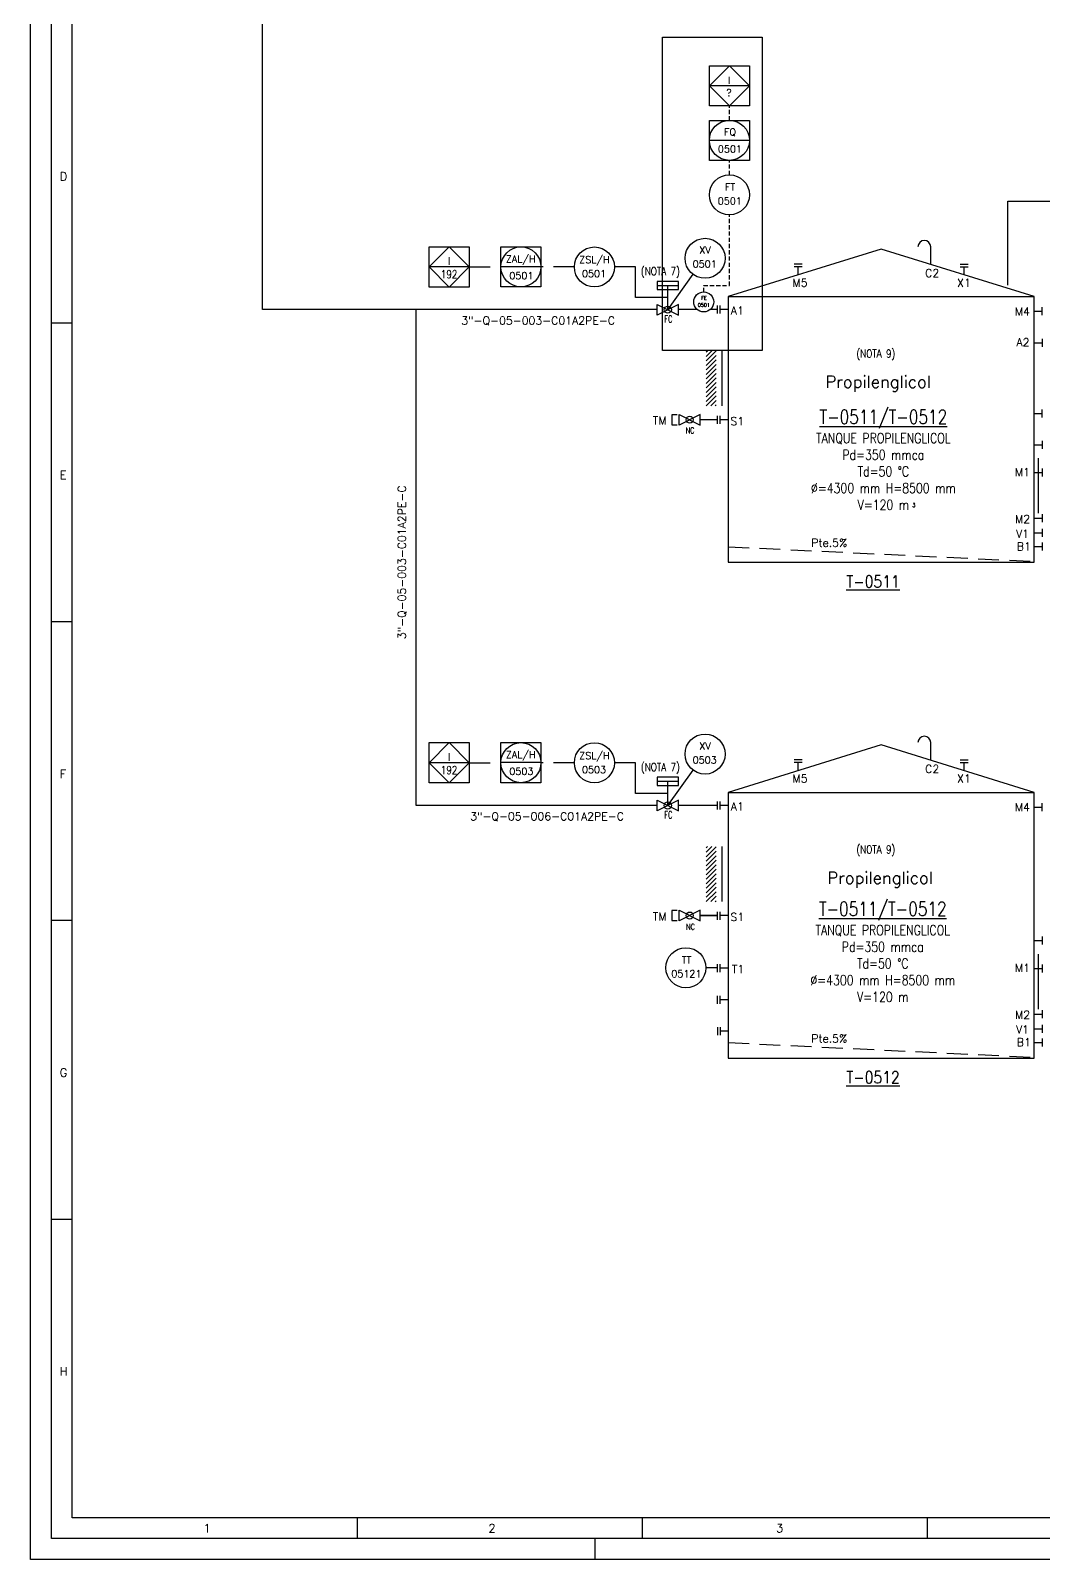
# Model space of a CAD drawing. Header units: millimetres. Extents: x 559 to 3993, y 623 to 920.
# Drawn here: x 2617.3 to 2738.8, y 622.9 to 806.3 of the extents above; entities that cross this region are included whole.
import ezdxf
from ezdxf.enums import TextEntityAlignment as Align

# ---------------------------------------------------------------- set-up
doc = ezdxf.new("R2010")
doc.units = ezdxf.units.MM
doc.linetypes.add('TRAZOS', pattern=[0.75, 0.5, -0.25])
for name, color, linetype in [('CAJETIN', 1, 'Continuous'), ('EQUIPOS', 5, 'Continuous'), ('EQUIPOS 02', 1, 'Continuous'), ('FORMATO', 7, 'Continuous'), ('INSTRUMENTOS', 1, 'Continuous'), ('TEX', 7, 'Continuous'), ('TEXTO-INSTRUMENTACION', 7, 'Continuous'), ('TEXTO-VALVULAS Y ACCESORIOS', 7, 'Continuous'), ('TUBERIA', 5, 'Continuous'), ('TUBERÍA2', 1, 'TRAZOS'), ('VALVULAS Y ACCESORIOS', 1, 'Continuous')]:
    doc.layers.add(name, color=color, linetype=linetype)
doc.layers.add('TUBERÍA3', color=1, linetype='Continuous', true_color=0xff0000)
doc.styles.add('PY', font='ROMANS.shx')
doc.styles.add('PY1', font='ROMANS.shx', dxfattribs={"width": 0.8})
doc.styles.add('PY3', font='ROMANS.shx', dxfattribs={"width": 0.6})
doc.styles.add('TXT', font='txt')
doc.linetypes.add('SEÑAL_MECANICA2', pattern='A,4.411183,["o",PY,S=4.130212,R=360,X=0,Y=-1.374288],0.588817,-0.374158,["",PY,S=2,R=360,X=0,Y=-0.688262],-2.183682', length=7.55784)

# ---------------------------------------------------------------- blocks, each defined once
blk = doc.blocks.new('VALV GLOB-V')
at = {"layer": 'INSTRUMENTOS', "color": 1, "flags": 128}
blk.add_lwpolyline([(5.7, -1.43), (5.7, 1.43), (0, -1.43), (0, 1.43)], close=True, dxfattribs=at)
at = {"layer": 'INSTRUMENTOS', "color": 1}
blk.add_circle((2.85, 0), 0.95, dxfattribs=at)
at = {"layer": 'INSTRUMENTOS', "color": 7, "linetype": 'SEÑAL_MECANICA2', "style": 'PY'}
blk.add_attdef('REF.', text='', height=2, dxfattribs=at).set_placement((3, -3.37), align=Align.MIDDLE)
blk = doc.blocks.new('SEÑAL CIR')
at = {"color": 1}
blk.add_circle((0, 5.7), 5.7, dxfattribs=at)
at = {"layer": 'INSTRUMENTOS', "linetype": 'Continuous', "style": 'PY', "flags": 4}
for p in [(0.18, 6.94), (0.13, 2.95)]:
    blk.add_attdef('---', text='', height=2, dxfattribs=at).set_placement(p, align=Align.CENTER)
blk = doc.blocks.new('SEÑAL CIRCU MARCO')
at = {"color": 1, "linetype": 'Continuous', "ltscale": 0.5}
blk.add_line((5.7, 5.7), (-5.7, 5.7), dxfattribs=at)
at = {"color": 1, "flags": 128}
blk.add_lwpolyline([(5.7, 0), (-5.7, 0), (-5.7, 11.4), (5.7, 11.4)], close=True, dxfattribs=at)
at = {"color": 1}
blk.add_circle((0, 5.7), 5.7, dxfattribs=at)
at = {"style": 'PY'}
for tag, p in [('XXX', (0.18, 7.98)), ('YYY', (0.13, 3.24))]:
    blk.add_attdef(tag, text='', height=2, dxfattribs=at).set_placement(p, align=Align.MIDDLE)
blk = doc.blocks.new('SECUENCIA PROGRAMADA EN SISTEMA DE CONTROL PLC')
at = {"layer": 'INSTRUMENTOS'}
blk.add_line((-5, 5), (5, 5), dxfattribs=at)
at = {"layer": 'INSTRUMENTOS', "flags": 128}
for points in [[(0, 0), (-5, 5), (0, 10), (5, 5)], [(-5, 0), (5, 0), (5, 10), (-5, 10)]]:
    blk.add_lwpolyline(points, close=True, dxfattribs=at)
at = {"layer": 'TEXTO-INSTRUMENTACION', "linetype": 'Continuous', "style": 'PY1', "width": 0.8}
for tag, p in [('XXX', (0.01, 6.43)), ('YYY', (0.01, 3.17))]:
    blk.add_attdef(tag, text='', height=2, dxfattribs=at).set_placement(p, align=Align.MIDDLE_CENTER)
blk = doc.blocks.new('MARCO-A1')
at = {"layer": 'FORMATO', "color": 5}
for p, q in [((5, 297), (10, 297)), ((5, 225.25), (10, 225.25)), ((5, 153.5), (10, 153.5)), ((5, 81.75), (10, 81.75)), ((78.42, 10), (78.42, 5)), ((146.83, 10), (146.83, 5)), ((215.25, 10), (215.25, 5))]:
    blk.add_line(p, q, dxfattribs=at)
at = {"layer": 'FORMATO', "color": 1, "linetype": 'Continuous'}
blk.add_line((135.5, 5), (135.5, 0), dxfattribs=at)
at = {"layer": 'FORMATO', "color": 1}
blk.add_lwpolyline([(0, 594), (841, 594), (841, 0), (0, 0)], close=True, dxfattribs=at)
at = {"layer": 'FORMATO', "color": 5}
blk.add_lwpolyline([(5, 589), (836, 589), (836, 5), (5, 5)], close=True, dxfattribs=at)
at = {"layer": 'FORMATO', "color": 8, "linetype": 'Continuous'}
blk.add_lwpolyline([(10, 584), (831, 584), (831, 10), (10, 10)], close=True, dxfattribs=at)
at = {"layer": 'FORMATO', "color": 1, "style": 'PY'}
for s, p in [('D', (7, 331.17)), ('E', (7, 259.42)), ('F', (7, 187.67)), ('G', (7, 115.92)), ('H', (7, 44.17)), ('1', (41.52, 6.5)), ('2', (109.93, 6.5)), ('3', (178.99, 6.5))]:
    blk.add_text(s, height=2, dxfattribs=at).set_placement(p)

msp = doc.modelspace()

# ---------------------------------------------------------------- hatches: boundary and pattern name
at = {"layer": 'EQUIPOS'}
h = msp.add_hatch(dxfattribs=at)
h.set_pattern_fill('ANSI31', color=4, scale=0.12, style=0)
h.set_pattern_definition([(45, (2106.81565, 1147.10876), (-0.26940768, 0.26940768), [])])
h.paths.add_polyline_path([(2698.37, 761.26), (2699.57, 761.26), (2699.57, 767.86), (2698.37, 767.86)])
h = msp.add_hatch(dxfattribs=at)
h.set_pattern_fill('ANSI31', color=4, scale=0.12, style=0)
h.set_pattern_definition([(45, (2106.81565, 1087.6386), (-0.26940768, 0.26940768), [])])
h.paths.add_polyline_path([(2698.37, 701.79), (2699.57, 701.79), (2699.57, 708.39), (2698.37, 708.39)])

# ---------------------------------------------------------------- linework, layer by layer
at = {"color": 1, "linetype": 'Continuous', "ltscale": 0.5}
msp.add_line((2703.55, 799.64), (2698.75, 799.64), dxfattribs=at)
at = {"color": 1}
for p, q in [((2689.88, 777.92), (2687.36, 777.92)), ((2689.88, 774.24), (2689.88, 777.92)), ((2693.76, 772.79), (2696.79, 777.04)), ((2693.76, 774.24), (2689.88, 774.24)), ((2699.74, 759.57), (2697.63, 759.57)), ((2699.77, 759.59), (2697.66, 759.59)), ((2689.88, 718.45), (2687.36, 718.45)), ((2689.88, 714.77), (2689.88, 718.45)), ((2693.76, 713.32), (2696.79, 717.57)), ((2693.76, 714.77), (2689.88, 714.77)), ((2699.74, 700.1), (2697.63, 700.1)), ((2699.77, 700.12), (2697.66, 700.12)), ((2698.3, 693.87), (2699.74, 693.87))]:
    msp.add_line(p, q, dxfattribs=at)
at = {"color": 2}
msp.add_lwpolyline([(2693.11, 805.5), (2705.08, 805.5), (2705.08, 767.89), (2693.11, 767.89)], close=True, dxfattribs=at)
at = {"color": 1, "flags": 128}
msp.add_lwpolyline([(2703.55, 797.24), (2698.75, 797.24), (2698.75, 802.04), (2703.55, 802.04)], close=True, dxfattribs=at)
at = {"color": 1}
msp.add_lwpolyline([(2701.15, 802.04), (2703.55, 799.64), (2701.15, 797.24), (2698.75, 799.64), (2701.15, 802.04)], dxfattribs=at)
at = {"color": 1, "flags": 128}
for points in [[(2694.88, 760.19), (2694.25, 760.19), (2694.25, 758.99), (2694.88, 758.99)], [(2694.88, 700.72), (2694.25, 700.72), (2694.25, 699.52), (2694.88, 699.52)]]:
    msp.add_lwpolyline(points, dxfattribs=at)
at = {"layer": 'CAJETIN', "color": 1, "linetype": 'TRAZOS', "ltscale": 5}
for p, q in [((2669.95, 777.92), (2673.75, 777.92)), ((2682.56, 777.92), (2678.55, 777.92)), ((2701.01, 744.36), (2737.69, 742.59)), ((2669.95, 718.45), (2673.75, 718.45)), ((2682.56, 718.45), (2678.55, 718.45)), ((2701.01, 684.89), (2737.69, 683.12))]:
    msp.add_line(p, q, dxfattribs=at)
at = {"layer": 'EQUIPOS'}
for p, q in [((2719.35, 780.07), (2701.01, 774.37)), ((2737.69, 774.37), (2719.35, 780.07)), ((2701.01, 774.37), (2701.01, 742.49)), ((2737.69, 744.37), (2737.69, 774.37)), ((2737.69, 742.49), (2737.69, 744.37)), ((2701.01, 742.49), (2737.69, 742.49)), ((2719.35, 720.6), (2701.01, 714.9)), ((2737.69, 714.9), (2719.35, 720.6)), ((2701.01, 714.9), (2701.01, 683.02)), ((2737.69, 684.9), (2737.69, 714.9)), ((2737.69, 683.02), (2737.69, 684.9)), ((2701.01, 683.02), (2737.69, 683.02))]:
    msp.add_line(p, q, dxfattribs=at)
at = {"layer": 'EQUIPOS', "color": 4}
for p, q in [((2700.29, 761.26), (2700.29, 767.86)), ((2738.22, 748.37), (2738.22, 754.97)), ((2700.29, 701.79), (2700.29, 708.39)), ((2738.22, 688.9), (2738.22, 695.5))]:
    msp.add_line(p, q, dxfattribs=at)
at = {"layer": 'EQUIPOS'}
msp.add_lwpolyline([(2734.52, 775.75), (2734.52, 785.8), (2786.76, 785.8), (2786.76, 744.37)], dxfattribs=at)
at = {"layer": 'EQUIPOS', "linetype": 'Continuous', "flags": 128}
for points in [[(2725.29, 778.22), (2725.29, 780.33, 1), (2723.76, 780.33, -1)], [(2725.29, 718.75), (2725.29, 720.86, 1), (2723.76, 720.86, -1)]]:
    msp.add_lwpolyline(points, format="xyb", dxfattribs=at)
at = {"layer": 'EQUIPOS 02', "color": 5}
for p, q in [((2701.01, 774.37), (2737.69, 774.37)), ((2701.01, 714.9), (2737.69, 714.9))]:
    msp.add_line(p, q, dxfattribs=at)
at = {"layer": 'TUBERIA', "linetype": 'Continuous'}
for p, q in [((2709.41, 776.98), (2709.41, 777.93)), ((2729.29, 776.98), (2729.29, 777.93)), ((2701.01, 772.8), (2700.06, 772.8)), ((2737.69, 772.61), (2738.64, 772.61)), ((2737.69, 768.83), (2738.64, 768.83)), ((2701.04, 759.59), (2700.09, 759.59)), ((2737.69, 760.36), (2738.64, 760.36)), ((2737.69, 756.58), (2738.64, 756.58)), ((2737.69, 753.25), (2738.64, 753.25)), ((2737.69, 747.78), (2738.64, 747.78)), ((2737.69, 746.02), (2738.64, 746.02)), ((2737.69, 744.37), (2738.64, 744.37)), ((2737.69, 744.37), (2738.64, 744.37)), ((2709.41, 717.51), (2709.41, 718.46)), ((2729.29, 717.51), (2729.29, 718.46)), ((2701.01, 713.33), (2700.06, 713.33)), ((2737.69, 713.14), (2738.64, 713.14)), ((2701.04, 700.12), (2700.09, 700.12)), ((2737.69, 697.11), (2738.64, 697.11)), ((2701.01, 693.79), (2700.06, 693.79)), ((2737.69, 693.78), (2738.64, 693.78)), ((2701.01, 690.03), (2700.06, 690.03)), ((2737.69, 688.31), (2738.64, 688.31)), ((2701.01, 686.25), (2700.06, 686.25)), ((2737.69, 686.55), (2738.64, 686.55)), ((2737.69, 684.9), (2738.64, 684.9)), ((2737.69, 684.9), (2738.64, 684.9))]:
    msp.add_line(p, q, dxfattribs=at)
at = {"layer": 'TUBERIA', "color": 5, "linetype": 'Continuous'}
for p, q in [((2692.48, 772.8), (2645.17, 772.8)), ((2697.3, 772.8), (2695.04, 772.8)), ((2699.74, 772.8), (2698.84, 772.8)), ((2692.48, 713.33), (2663.57, 713.33)), ((2698.84, 713.33), (2695.04, 713.33)), ((2699.74, 713.33), (2698.84, 713.33))]:
    msp.add_line(p, q, dxfattribs=at)
for points in [[(2645.17, 772.8), (2645.17, 813.98), (2879.8, 813.98), (2879.8, 849.7)], [(2663.57, 713.33), (2663.57, 772.8)]]:
    msp.add_lwpolyline(points, dxfattribs=at)
at = {"layer": 'TUBERÍA2'}
for points in [[(2701.15, 795.5), (2701.15, 797.24)], [(2701.15, 788.96), (2701.15, 790.7)], [(2701.15, 775.68), (2701.15, 784.17)], [(2698.07, 774.92), (2698.07, 775.68), (2701.15, 775.68)]]:
    msp.add_lwpolyline(points, dxfattribs=at)
at = {"layer": 'TUBERÍA3'}
msp.add_circle((2701.15, 793.1), 2.4, dxfattribs=at)
at = {"layer": 'VALVULAS Y ACCESORIOS', "ltscale": 0.1}
for p, q in [((2709.89, 778.25), (2708.93, 778.25)), ((2709.89, 777.93), (2708.93, 777.93)), ((2728.81, 778.25), (2729.77, 778.25)), ((2728.81, 777.93), (2729.77, 777.93)), ((2699.74, 772.32), (2699.74, 773.28)), ((2700.06, 772.32), (2700.06, 773.28)), ((2738.64, 772.13), (2738.64, 773.09)), ((2738.64, 769.31), (2738.64, 768.35)), ((2699.74, 759.09), (2699.74, 760.05)), ((2700.06, 759.09), (2700.06, 760.05)), ((2738.64, 759.88), (2738.64, 760.84)), ((2738.64, 757.06), (2738.64, 756.1)), ((2738.64, 753.73), (2738.64, 752.77)), ((2738.64, 748.26), (2738.64, 747.3)), ((2738.64, 746.5), (2738.64, 745.54)), ((2738.64, 744.85), (2738.64, 743.89)), ((2709.89, 718.78), (2708.93, 718.78)), ((2709.89, 718.46), (2708.93, 718.46)), ((2728.81, 718.78), (2729.77, 718.78)), ((2728.81, 718.46), (2729.77, 718.46)), ((2699.74, 712.85), (2699.74, 713.81)), ((2700.06, 712.85), (2700.06, 713.81)), ((2738.64, 712.66), (2738.64, 713.62)), ((2699.74, 699.62), (2699.74, 700.58)), ((2700.06, 699.62), (2700.06, 700.58)), ((2738.64, 697.59), (2738.64, 696.63)), ((2699.74, 693.31), (2699.74, 694.27)), ((2700.06, 693.31), (2700.06, 694.27)), ((2738.64, 694.26), (2738.64, 693.3)), ((2699.74, 689.55), (2699.74, 690.51)), ((2700.06, 689.55), (2700.06, 690.51)), ((2738.64, 688.79), (2738.64, 687.83)), ((2699.74, 686.73), (2699.74, 685.77)), ((2700.06, 686.73), (2700.06, 685.77)), ((2738.64, 687.03), (2738.64, 686.07)), ((2738.64, 685.38), (2738.64, 684.42))]:
    msp.add_line(p, q, dxfattribs=at)
at = {"layer": 'VALVULAS Y ACCESORIOS'}
for p, q in [((2692.48, 775.69), (2695.04, 775.69)), ((2693.76, 772.79), (2693.76, 775.69)), ((2692.48, 716.22), (2695.04, 716.22)), ((2693.76, 713.32), (2693.76, 716.22))]:
    msp.add_line(p, q, dxfattribs=at)
at = {"layer": 'VALVULAS Y ACCESORIOS', "flags": 128}
for points in [[(2692.48, 776.17), (2692.48, 775.21), (2695.04, 775.21), (2695.04, 776.17)], [(2692.48, 772.15), (2692.48, 773.43), (2695.04, 772.15), (2695.04, 773.43)], [(2692.48, 716.7), (2692.48, 715.74), (2695.04, 715.74), (2695.04, 716.7)], [(2692.48, 712.68), (2692.48, 713.96), (2695.04, 712.68), (2695.04, 713.96)]]:
    msp.add_lwpolyline(points, close=True, dxfattribs=at)

# ---------------------------------------------------------------- block references
at = {"xscale": 0.499409123998651, "yscale": 0.499409123998651, "zscale": 0.499409123998651}
msp.add_blockref('MARCO-A1', (2617.35, 622.89), dxfattribs=at)
at = {"xscale": 0.4210080000000198, "yscale": 0.4210080000000198, "zscale": 0.4210080000000198}
msp.add_blockref('SEÑAL CIRCU MARCO', (2701.15, 790.7), dxfattribs=at).add_auto_attribs({'XXX': 'FQ', 'YYY': '0501'})
at = {"linetype": 'Continuous'}
ref = msp.add_blockref('SEÑAL CIR', (2701.15, 784.17), dxfattribs=dict(at, xscale=0.4210079999999652, yscale=0.4210079999999652, zscale=0.4210079999999652))
ref.add_attrib('---', 'FT', dxfattribs={"layer": 'INSTRUMENTOS', "color": 7, "linetype": 'Continuous', "height": 0.842, "style": 'PY'}).set_placement((2701.22, 787.09), align=Align.CENTER)
ref.add_attrib('---', '0501', dxfattribs={"layer": 'INSTRUMENTOS', "color": 7, "linetype": 'Continuous', "height": 0.842, "style": 'PY'}).set_placement((2701.2, 785.41), align=Align.CENTER)
ref = msp.add_blockref('SEÑAL CIR', (2698.23, 776.56), dxfattribs=dict(at, xscale=0.4210079999999652, yscale=0.4210079999999652, zscale=0.4210079999999652))
ref.add_attrib('---', 'XV', dxfattribs={"layer": 'INSTRUMENTOS', "color": 7, "linetype": 'Continuous', "height": 0.842, "style": 'PY'}).set_placement((2698.23, 779.52), align=Align.CENTER)
ref.add_attrib('---', '0501', dxfattribs={"layer": 'INSTRUMENTOS', "color": 7, "linetype": 'Continuous', "height": 0.842, "style": 'PY'}).set_placement((2698.19, 777.84), align=Align.CENTER)
ref = msp.add_blockref('SECUENCIA PROGRAMADA EN SISTEMA DE CONTROL PLC', (2667.54, 775.51), dxfattribs=dict(xscale=-0.4826744018981117, yscale=0.4826744018982209, zscale=0.482674401898227))
ref.add_attrib('XXX', 'I', dxfattribs={"layer": 'TEXTO-INSTRUMENTACION', "linetype": 'Continuous', "height": 0.965, "style": 'TXT'}).set_placement((2667.53, 778.62), align=Align.MIDDLE_CENTER)
ref.add_attrib('YYY', '192', dxfattribs={"layer": 'TEXTO-INSTRUMENTACION', "linetype": 'Continuous', "height": 0.965, "style": 'PY1', "width": 0.8}).set_placement((2667.53, 777.04), align=Align.MIDDLE_CENTER)
ref = msp.add_blockref('SEÑAL CIRCU MARCO', (2676.15, 775.53), dxfattribs=dict(xscale=0.4210079999999652, yscale=0.4210079999999652, zscale=0.4210079999999652))
ref.add_attrib('XXX', 'ZAL/H', dxfattribs={"height": 0.842, "style": 'PY'}).set_placement((2676.12, 778.83), align=Align.MIDDLE)
ref.add_attrib('YYY', '0501', dxfattribs={"height": 0.842, "style": 'PY'}).set_placement((2676.21, 776.89), align=Align.MIDDLE)
ref = msp.add_blockref('SEÑAL CIR', (2684.96, 775.52), dxfattribs=dict(at, xscale=0.4210079999999652, yscale=0.4210079999999652, zscale=0.4210079999999652))
ref.add_attrib('---', 'ZSL/H', dxfattribs={"layer": 'INSTRUMENTOS', "color": 7, "linetype": 'Continuous', "height": 0.842, "style": 'PY'}).set_placement((2684.96, 778.36), align=Align.CENTER)
ref.add_attrib('---', '0501', dxfattribs={"layer": 'INSTRUMENTOS', "color": 7, "linetype": 'Continuous', "height": 0.842, "style": 'PY'}).set_placement((2684.92, 776.68), align=Align.CENTER)
ref = msp.add_blockref('SEÑAL CIR', (2698.07, 772.52), dxfattribs=dict(at, xscale=0.2105039999999826, yscale=0.2105039999999826, zscale=0.2105039999999826))
ref.add_attrib('---', 'FE', dxfattribs={"layer": 'INSTRUMENTOS', "color": 7, "linetype": 'Continuous', "height": 0.421, "style": 'PY'}).set_placement((2698.11, 773.98), align=Align.CENTER)
ref.add_attrib('---', '0501', dxfattribs={"layer": 'INSTRUMENTOS', "color": 7, "linetype": 'Continuous', "height": 0.421, "style": 'PY'}).set_placement((2698.09, 773.14), align=Align.CENTER)
ref = msp.add_blockref('VALV GLOB-V', (2692.48, 772.79), dxfattribs=dict(at, xscale=0.4491230315786743, yscale=0.4491230315786743, zscale=0.4491230315786743))
ref.add_attrib('REF.', 'FC', dxfattribs={"layer": 'INSTRUMENTOS', "color": 7, "linetype": 'SEÑAL_MECANICA2', "height": 0.853, "style": 'PY3', "width": 0.6}).set_placement((2693.83, 771.67), align=Align.MIDDLE)
at = {"linetype": 'Continuous', "xscale": 0.4431663157893854, "yscale": 0.4431663157893854, "zscale": 0.4431663157893854}
for p in [(2695.13, 759.59), (2695.13, 700.12)]:
    msp.add_blockref('VALV GLOB-V', p, dxfattribs=at)
ref = msp.add_blockref('SECUENCIA PROGRAMADA EN SISTEMA DE CONTROL PLC', (2667.54, 716.04), dxfattribs=dict(xscale=-0.4826744018981117, yscale=0.4826744018982209, zscale=0.482674401898227))
ref.add_attrib('XXX', 'I', dxfattribs={"layer": 'TEXTO-INSTRUMENTACION', "linetype": 'Continuous', "height": 0.965, "style": 'TXT'}).set_placement((2667.53, 719.15), align=Align.MIDDLE_CENTER)
ref.add_attrib('YYY', '192', dxfattribs={"layer": 'TEXTO-INSTRUMENTACION', "linetype": 'Continuous', "height": 0.965, "style": 'PY1', "width": 0.8}).set_placement((2667.53, 717.57), align=Align.MIDDLE_CENTER)
ref = msp.add_blockref('SEÑAL CIRCU MARCO', (2676.15, 716.06), dxfattribs=dict(xscale=0.4210079999999652, yscale=0.4210079999999652, zscale=0.4210079999999652))
ref.add_attrib('XXX', 'ZAL/H', dxfattribs={"height": 0.842, "style": 'PY'}).set_placement((2676.12, 719.36), align=Align.MIDDLE)
ref.add_attrib('YYY', '0503', dxfattribs={"height": 0.842, "style": 'PY'}).set_placement((2676.21, 717.42), align=Align.MIDDLE)
at = {"linetype": 'Continuous'}
ref = msp.add_blockref('SEÑAL CIR', (2684.96, 716.05), dxfattribs=dict(at, xscale=0.4210079999999652, yscale=0.4210079999999652, zscale=0.4210079999999652))
ref.add_attrib('---', 'ZSL/H', dxfattribs={"layer": 'INSTRUMENTOS', "color": 7, "linetype": 'Continuous', "height": 0.842, "style": 'PY'}).set_placement((2684.96, 718.89), align=Align.CENTER)
ref.add_attrib('---', '0503', dxfattribs={"layer": 'INSTRUMENTOS', "color": 7, "linetype": 'Continuous', "height": 0.842, "style": 'PY'}).set_placement((2684.92, 717.21), align=Align.CENTER)
ref = msp.add_blockref('SEÑAL CIR', (2698.23, 717.09), dxfattribs=dict(at, xscale=0.4210079999999652, yscale=0.4210079999999652, zscale=0.4210079999999652))
ref.add_attrib('---', 'XV', dxfattribs={"layer": 'INSTRUMENTOS', "color": 7, "linetype": 'Continuous', "height": 0.842, "style": 'PY'}).set_placement((2698.23, 720.05), align=Align.CENTER)
ref.add_attrib('---', '0503', dxfattribs={"layer": 'INSTRUMENTOS', "color": 7, "linetype": 'Continuous', "height": 0.842, "style": 'PY'}).set_placement((2698.19, 718.37), align=Align.CENTER)
ref = msp.add_blockref('VALV GLOB-V', (2692.48, 713.32), dxfattribs=dict(at, xscale=0.4491230315786743, yscale=0.4491230315786743, zscale=0.4491230315786743))
ref.add_attrib('REF.', 'FC', dxfattribs={"layer": 'INSTRUMENTOS', "color": 7, "linetype": 'SEÑAL_MECANICA2', "height": 0.853, "style": 'PY3', "width": 0.6}).set_placement((2693.83, 712.2), align=Align.MIDDLE)
ref = msp.add_blockref('SEÑAL CIR', (2695.93, 691.46), dxfattribs=dict(at, xscale=0.4210079999999652, yscale=0.4210079999999652, zscale=0.4210079999999652))
ref.add_attrib('---', 'TT', dxfattribs={"layer": 'INSTRUMENTOS', "color": 7, "linetype": 'Continuous', "height": 0.842, "style": 'PY'}).set_placement((2696.01, 694.38), align=Align.CENTER)
ref.add_attrib('---', '05121', dxfattribs={"layer": 'INSTRUMENTOS', "color": 7, "linetype": 'Continuous', "height": 0.842, "style": 'PY'}).set_placement((2695.99, 692.71), align=Align.CENTER)

# ---------------------------------------------------------------- texts
at = {"style": 'PY'}
for tag, p in [('I', (2701.11, 800.29)), ('?', (2701.09, 798.81))]:
    msp.add_attdef(tag, text='---', height=0.842, dxfattribs=at).set_placement(p, align=Align.MIDDLE)
at = {"layer": 'CAJETIN', "color": 6, "linetype": 'Continuous', "style": 'PY', "width": 0.85}
for s, p in [('%%UT-0511', (2718.37, 739.47)), ('%%UT-0512', (2718.37, 680))]:
    msp.add_text(s, height=1.44, dxfattribs=at).set_placement(p, align=Align.CENTER)
at = {"layer": 'CAJETIN', "color": 5, "linetype": 'Continuous', "char_height": 1.68, "width": 31.8599, "attachment_point": 2, "style": 'PY1'}
for insert in [(2719.61, 760.79), (2719.54, 701.77)]:
    msp.add_mtext('{\\LT-0511/T-0512\\P\\H0.7143x;\\l\\C7;TANQUE PROPILENGLICOL\\PPd=350 mmca\\PTd=50 °C\\C5;\\P\\C7;%%C=4300 mm H=8500 mm\\PV=120 m}', dxfattribs=dict(at, insert=insert))
at = {"layer": 'EQUIPOS', "color": 6, "char_height": 1.44, "width": 18.9239, "attachment_point": 2, "style": 'PY'}
for insert in [(2718.99, 764.87), (2719.22, 705.36)]:
    msp.add_mtext('Propilenglicol', dxfattribs=dict(at, insert=insert))
at = {"layer": 'TEX', "color": 7, "attachment_point": 5, "style": 'PY1'}
for s, insert, char_height, width in [('(NOTA 7)', (2692.88, 777.24), 0.96, 13.7297), ('(NOTA 9)', (2718.71, 767.36), 0.96, 13.7297), ('NC', (2696.43, 758.31), 0.714, 10.2133), ('3', (2723.27, 749.36), 0.48, 6.8649), ('(NOTA 7)', (2692.88, 717.77), 0.96, 13.7297), ('(NOTA 9)', (2718.71, 707.89), 0.96, 13.7297), ('NC', (2696.49, 698.77), 0.714, 10.2133)]:
    msp.add_mtext(s, dxfattribs=dict(at, insert=insert, char_height=char_height, width=width))
at = {"layer": 'TEXTO-VALVULAS Y ACCESORIOS', "style": 'PY'}
for s, p in [('3"-Q-05-003-C01A2PE-C', (2678.21, 771.01)), ('3"-Q-05-006-C01A2PE-C', (2679.28, 711.54))]:
    msp.add_text(s, height=0.96, dxfattribs=at).set_placement(p, align=Align.CENTER)
msp.add_text('3"-Q-05-003-C01A2PE-C', height=0.96, rotation=90, dxfattribs=at).set_placement((2662.35, 742.49), align=Align.CENTER)
at = {"layer": 'TEXTO-VALVULAS Y ACCESORIOS', "color": 7, "linetype": 'Continuous', "char_height": 0.96, "width": 7.1887, "attachment_point": 1, "style": 'PY'}
for insert in [(2710.96, 745.32), (2710.96, 685.85)]:
    msp.add_mtext('Pte.5%', dxfattribs=dict(at, insert=insert))
at = {"layer": 'TEXTO-VALVULAS Y ACCESORIOS', "color": 7, "linetype": 'Continuous', "style": 'PY', "flags": 4}
for tag, p in [('C2', (2725.46, 776.7)), ('M5', (2709.61, 775.55)), ('X1', (2729.28, 775.55)), ('A1', (2702.1, 772.21)), ('M4', (2736.29, 772.1)), ('A2', (2736.35, 768.4)), ('TM', (2692.79, 759.01)), ('S1', (2702.1, 758.94)), ('M1', (2736.29, 752.83)), ('M2', (2736.3, 747.2)), ('V1', (2736.3, 745.44)), ('B1', (2736.45, 743.92)), ('M5', (2709.61, 716.08)), ('C2', (2725.46, 717.23)), ('X1', (2729.28, 716.08)), ('A1', (2702.1, 712.74)), ('M4', (2736.29, 712.63)), ('TM', (2692.79, 699.54)), ('S1', (2702.1, 699.47)), ('T1', (2702.19, 693.22)), ('M1', (2736.29, 693.36)), ('M2', (2736.3, 687.73)), ('V1', (2736.3, 685.97)), ('B1', (2736.45, 684.45))]:
    msp.add_attdef(tag, text='---', height=0.96, dxfattribs=at).set_placement(p, align=Align.CENTER)

doc.saveas('drawing.dxf')
